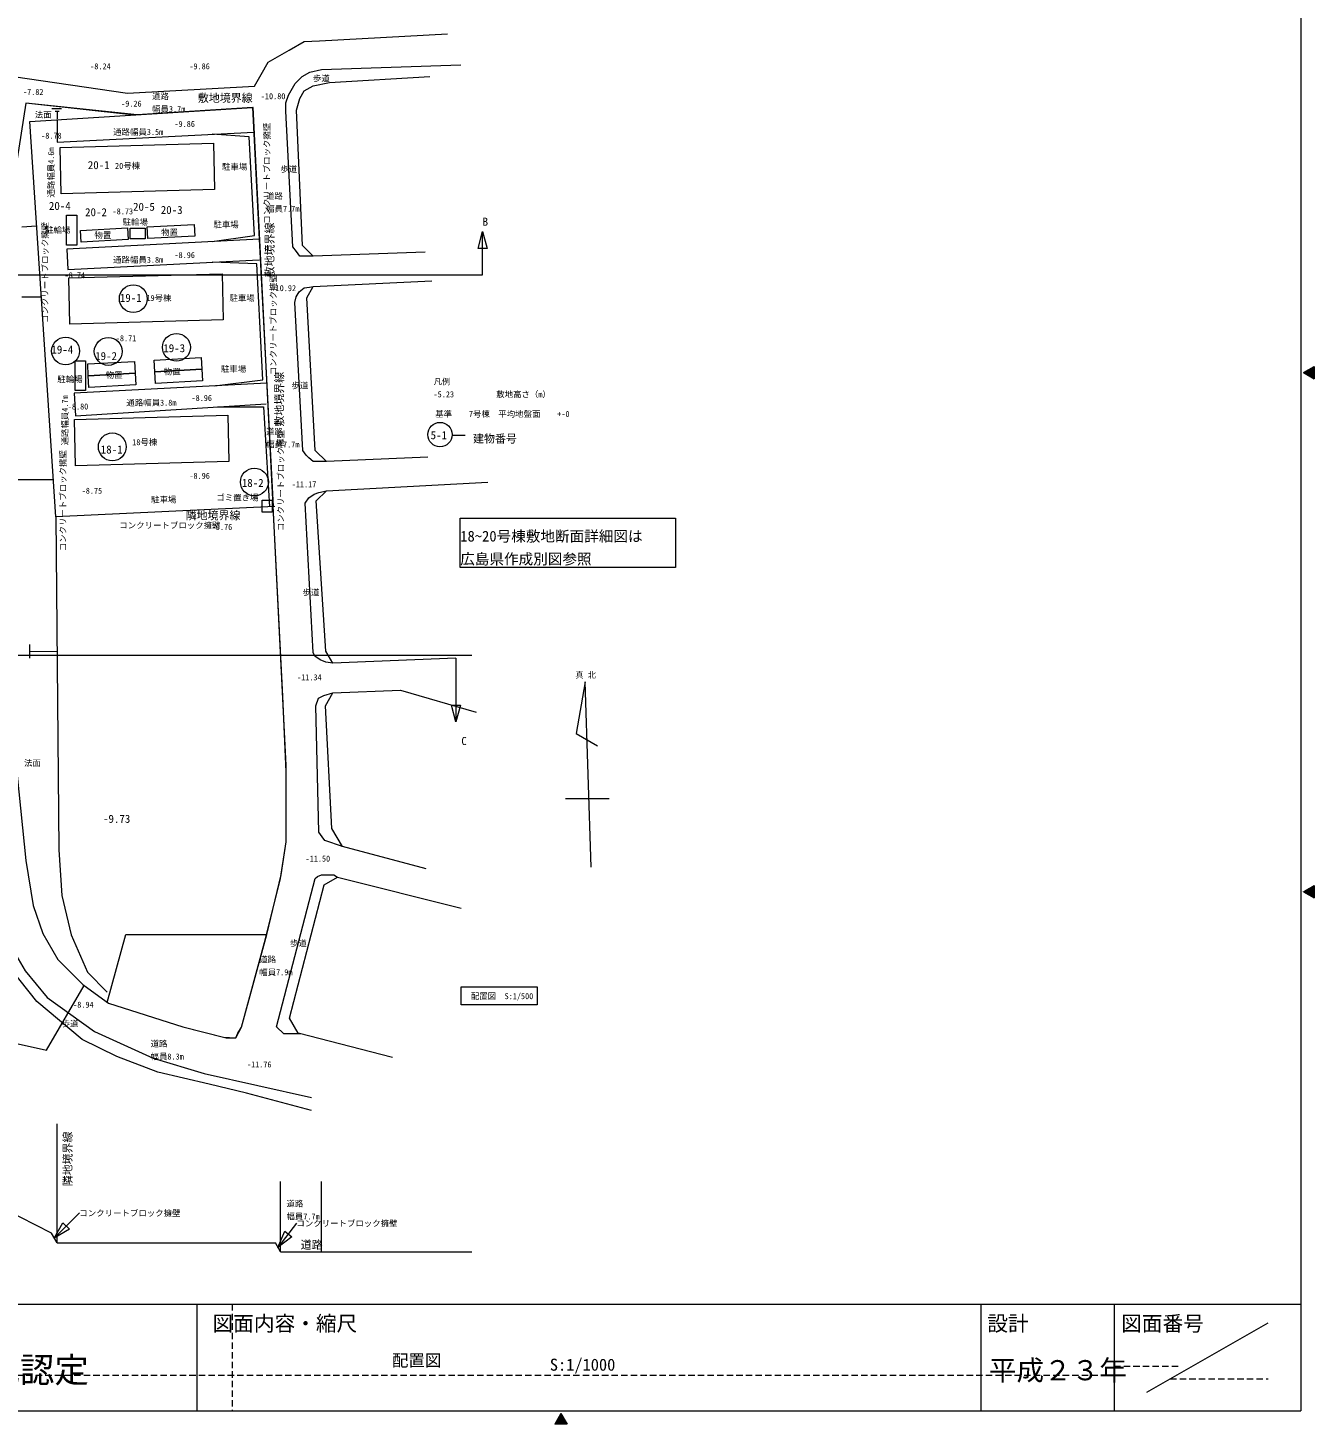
# Model space of a CAD drawing. Units: millimetres, scale not verified, with parts at other scales. Extents: x -309732 to 250332, y -218215 to 176215.
# Drawn here: x 9106 to 250332, y -218215 to 43649 of the extents above; entities that cross this region are included whole.
import ezdxf
from ezdxf.enums import TextEntityAlignment as Align

# ---------------------------------------------------------------- set-up
doc = ezdxf.new("R2010")
doc.units = ezdxf.units.MM
doc.header["$LTSCALE"] = 1000
doc.linetypes.add('DASHED1', pattern=[1.8, 1.2, -0.6])
for name, color, linetype, lineweight in [('0-1__0-0_', 5, 'Continuous', 9), ('0-3_ADD_LINE', 134, 'DASHED1', 9), ('0-4_一般', 7, 'Continuous', 9), ('0-5_寸法', 7, 'Continuous', 9)]:
    doc.layers.add(name, color=color, linetype=linetype, lineweight=lineweight)
doc.styles.add('ＭＳ ゴシック', font='')
doc.styles.get('ＭＳ ゴシック').set_extended_font_data('MS Gothic')

msp = doc.modelspace()

# ---------------------------------------------------------------- linework, layer by layer
at = {"layer": '0-1__0-0_'}
for p, q in [((247832, 173715), (247832, -215715)), ((248332, -21000), (250332, -19845)), ((248430, -21057), (248699, -20788)), ((248520, -21109), (249034, -20594)), ((248610, -21160), (249369, -20401)), ((248699, -21212), (249703, -20208)), ((248789, -21264), (250038, -20015)), ((248878, -21316), (250332, -19862)), ((248968, -21368), (250332, -20004)), ((249058, -21419), (250332, -20145)), ((249148, -21471), (250332, -20287)), ((249237, -21523), (250332, -20428)), ((249327, -21574), (250332, -20570)), ((249416, -21626), (250332, -20711)), ((249506, -21678), (250332, -20852)), ((250332, -19845), (250332, -22155)), ((248332, -21000), (250332, -22155)), ((248341, -21005), (248365, -20981)), ((249596, -21730), (250332, -20994)), ((249685, -21782), (250332, -21135)), ((249775, -21833), (250332, -21277)), ((249865, -21885), (250332, -21418)), ((249954, -21937), (250332, -21560)), ((250044, -21989), (250332, -21701)), ((250134, -22040), (250332, -21842)), ((250223, -22092), (250332, -21984)), ((250313, -22144), (250332, -22125)), ((248332, -118357), (250332, -117203)), ((248610, -118518), (249369, -117759)), ((248699, -118570), (249703, -117566)), ((248789, -118621), (250038, -117372)), ((248878, -118673), (250332, -117220)), ((248968, -118725), (250332, -117361)), ((249058, -118777), (250332, -117503)), ((249148, -118828), (250332, -117644)), ((249237, -118880), (250332, -117786)), ((250332, -117203), (250332, -119512)), ((248332, -118357), (250332, -119512)), ((248341, -118362), (248365, -118338)), ((248430, -118414), (248699, -118145)), ((248520, -118466), (249034, -117952)), ((249327, -118932), (250332, -117927)), ((249416, -118984), (250332, -118068)), ((249506, -119035), (250332, -118210)), ((249596, -119087), (250332, -118351)), ((249685, -119139), (250332, -118493)), ((249775, -119191), (250332, -118634)), ((249865, -119242), (250332, -118776)), ((249954, -119294), (250332, -118917)), ((250044, -119346), (250332, -119058)), ((250134, -119398), (250332, -119200)), ((250223, -119450), (250332, -119341)), ((250313, -119501), (250332, -119483)), ((-307232, -195715), (247832, -195715)), ((40768, -195715), (40768, -215715)), ((187832, -195715), (187832, -215715)), ((212832, -195715), (212832, -215715)), ((-307232, -215715), (247832, -215715)), ((109066, -216215), (107911, -218215)), ((108440, -217300), (109355, -218215)), ((108491, -217210), (109496, -218215)), ((108543, -217120), (109638, -218215)), ((108595, -217031), (109779, -218215)), ((108647, -216941), (109920, -218215)), ((108698, -216851), (110062, -218215)), ((108750, -216762), (110203, -218215)), ((108802, -216672), (110051, -217921)), ((108854, -216582), (109858, -217586)), ((108905, -216493), (109664, -217252)), ((108957, -216403), (109471, -216917)), ((109009, -216313), (109278, -216582)), ((109061, -216224), (109085, -216248)), ((109066, -216215), (110221, -218215)), ((110221, -218215), (107911, -218215)), ((107922, -218196), (107941, -218215)), ((107974, -218106), (108082, -218215)), ((108026, -218017), (108224, -218215)), ((108077, -217927), (108365, -218215)), ((108129, -217838), (108506, -218215)), ((108181, -217748), (108648, -218215)), ((108232, -217658), (108789, -218215)), ((108284, -217568), (108931, -218215)), ((108336, -217479), (109072, -218215)), ((108388, -217389), (109213, -218215))]:
    msp.add_line(p, q, dxfattribs=at)
at = {"layer": '0-1__0-0_', "color": 7}
for p, q in [((10768, -195715), (25768, -195715)), ((218957, -212215), (241707, -199215))]:
    msp.add_line(p, q, dxfattribs=at)
at = {"layer": '0-3_ADD_LINE'}
for p, q in [((47435, -195715), (47435, -215715)), ((-117232, -209048), (212832, -209048)), ((212832, -207381), (224920, -207381)), ((223332, -209715), (241707, -209715))]:
    msp.add_line(p, q, dxfattribs=at)
at = {"layer": '0-4_一般'}
for p, q in [((13575, 28533), (15388, 28533)), ((14188, 28020), (14938, 28020)), ((14563, 28020), (14563, 26620)), ((7988, 6320), (10733, 6501)), ((94388, -2646), (94388, 5473)), ((-178612, -2646), (94388, -2646)), ((7988, -6780), (11610, -6780)), ((88688, -32727), (91088, -32727)), ((7188, -41080), (13876, -41080)), ((9388, -71980), (9388, -74580)), ((9388, -73280), (14560, -73234)), ((-175612, -73988), (92388, -73988)), ((89388, -74580), (89388, -86527)), ((114723, -113791), (113623, -78991)), ((109914, -100864), (118114, -100864)), ((14560, -184227), (14560, -161927)), ((56498, -185927), (56498, -172727)), ((64198, -185927), (64198, -172727)), ((18749, -178607), (14040, -183327)), ((59457, -180527), (56008, -185077)), ((14560, -184227), (55517, -184227)), ((56498, -185927), (55517, -184227)), ((56498, -185927), (92388, -185927))]:
    msp.add_line(p, q, dxfattribs=at)
for points in [[(51588, 32720), (52858, 34920), (54186, 37220), (58088, 39473), (60888, 41089), (63788, 41248), (87788, 42559)], [(62600, 820), (61388, 820), (60088, 820), (59488, 1720), (58788, 2620), (57488, 28020), (57488, 29620), (57988, 31020), (59258, 33220), (60558, 34520), (61988, 35345), (64188, 35820), (90288, 36720)], [(-2012, -23980), (6388, 34520), (27788, 31420), (51588, 32720)], [(83588, 1620), (62600, 820), (60588, 2832), (59488, 28220), (60088, 30420), (60896, 31820), (62600, 32804), (65688, 33420), (84488, 34520)], [(-4010, -144380), (12588, -148112), (19624, -135925), (24188, -139280), (38188, -143680), (45788, -145650), (48088, -145780), (49188, -143780), (53886, -126380), (56590, -115227), (57565, -108980), (57565, -94627), (51323, 28724), (29088, 27273), (8688, 29520)], [(51238, 28720), (29588, 27373), (8688, 29520), (288, -24280)], [(55388, -46130), (14338, -48080), (9438, 26120), (51238, 28720), (52488, 4020), (55088, -46144)], [(14588, 26440), (14588, 22220), (51472, 24086)], [(43688, 3564), (51588, 4720), (50629, 23220), (43688, 23693)], [(52488, 4020), (16388, 2149), (16586, -1680), (52488, 181)], [(44088, -23488), (53188, -22380), (52058, -580), (43688, -275)], [(65088, -37680), (63388, -37680), (62588, -37680), (61788, -36980), (61288, -36480), (60688, -35580), (59188, -7880), (59388, -6780), (59988, -5880), (60888, -5080), (61888, -4980), (62600, -4880)], [(84088, -36880), (65088, -37680), (62988, -35580), (61388, -6980), (62600, -4880), (84888, -3780)], [(53887, -22980), (17788, -24851), (18007, -29080), (53788, -26880)], [(366, -23780), (366, -31680), (3788, -64680), (8688, -112480), (10088, -120980), (11888, -126180), (14717, -131080), (19388, -135751), (24188, -139280), (38188, -143680), (46288, -145780), (48088, -145780), (48488, -144880), (49188, -143780), (53688, -127180), (56488, -115880), (57565, -108980), (57565, -102480), (57565, -95880), (56888, -81680), (55088, -46144)], [(44688, -27440), (53288, -27440), (54440, -46175)], [(-126112, -30080), (-20212, -30080), (-14912, -31680), (-11912, -33412), (-8512, -36280), (-6212, -39280), (-5212, -41780), (-4512, -43780), (-4112, -48780), (2488, -111680), (3388, -117980), (4388, -124480), (5988, -128680), (8586, -133180), (12688, -138180), (21588, -144580), (32588, -149580), (42188, -152480), (62288, -156980)], [(62288, -159380), (50088, -156180), (43088, -154480), (33488, -152180), (25788, -149280), (19288, -146080), (10788, -138980), (5988, -132880), (3788, -127980), (1788, -122780), (988, -117180), (-312, -104880), (-5812, -52380), (-6362, -46580), (-7012, -43080), (-8212, -40080), (-9712, -37930), (-11262, -36380), (-12562, -35080), (-15262, -33521), (-18162, -32580), (-19912, -32230), (-124612, -32230)], [(89388, -74580), (66274, -75480), (64988, -73253), (63188, -45080), (65088, -43180), (95388, -41580)], [(66274, -75480), (64988, -75280), (63888, -74880), (62888, -74180), (62588, -73480), (61088, -45480), (61788, -44480), (62788, -43780), (63688, -43480), (65088, -43180)], [(14338, -48080), (14888, -110480), (15456, -119080), (17188, -126480), (20288, -133480), (23988, -137180)], [(68088, -109880), (64788, -108780), (64288, -108080), (63688, -107180), (63088, -83480), (63588, -82080), (64588, -81580), (66274, -81080)], [(83788, -114080), (68088, -109880), (66125, -106480), (64888, -83480), (66274, -81080), (78988, -80580), (93188, -84680)], [(113623, -78991), (111914, -88664), (115914, -90973)], [(60288, -145010), (57088, -145010), (55758, -143680), (62983, -115880), (63388, -115480), (64188, -115180), (64988, -115180), (66488, -115180), (67188, -115637)], [(-154812, -117080), (-156948, -126580), (-100812, -138180), (-18612, -146580), (-6812, -149233), (-4010, -144380), (12588, -148112), (15559, -142966)], [(77488, -149480), (59788, -144880), (58171, -142080), (64688, -117080), (67188, -115637), (90388, -121480)], [(23988, -139133), (27488, -126380), (41988, -126380), (53886, -126380)], [(14560, -184227), (13520, -182427), (4742, -177927)]]:
    msp.add_lwpolyline(points, dxfattribs=at)
for points in [[(15132, 21248), (43882, 22025), (44116, 13338), (15367, 12561)], [(16348, 8520), (18288, 8520), (18288, 2920), (16348, 2920)], [(18984, 5678), (27772, 6144), (27888, 3947), (19100, 3482)], [(28288, 6060), (31088, 6060), (31088, 4120), (28288, 4120)], [(31484, 6341), (40272, 6806), (40388, 4609), (31600, 4144)], [(16760, -3224), (45509, -2447), (45744, -11133), (16995, -11910)], [(32811, -18646), (41599, -18180), (41715, -20377), (32928, -20843)], [(17988, -18780), (19928, -18780), (19928, -24380), (17988, -24380)], [(20311, -19378), (29099, -18912), (29215, -21109), (20428, -21575)], [(32928, -20843), (41715, -20377), (41832, -22574), (33044, -23040)], [(20428, -21575), (29215, -21109), (29332, -23306), (20544, -23772)], [(17822, -29774), (46571, -28997), (46806, -37684), (18056, -38461)], [(53032, -47196), (53032, -44896), (54932, -44896), (54932, -47196)], [(90188, -48327), (130588, -48327), (130588, -57527), (90188, -57527)], [(90388, -136180), (104588, -136180), (104588, -139580), (90388, -139580)]]:
    msp.add_lwpolyline(points, close=True, dxfattribs=at)
for centre, radius in [((28868, -7135), 2611), ((16168, -16951), 2611), ((24168, -17034), 2611), ((36967, -16255), 2611), ((86388, -32627), 2289), ((24928, -34927), 2611), ((51596, -41527), 2611)]:
    msp.add_circle(centre, radius, dxfattribs=at)
at = {"layer": '0-5_寸法'}
for points in [[(93537, 2298), (94388, 5473), (95239, 2298)], [(90239, -83352), (89388, -86527), (88537, -83352)], [(16887, -181683), (14040, -183327), (15684, -180480)], [(58633, -183098), (56008, -185077), (57292, -182051)]]:
    msp.add_lwpolyline(points, close=True, dxfattribs=at)

# ---------------------------------------------------------------- texts
at = {"layer": '0-1__0-0_', "color": 7, "style": 'ＭＳ ゴシック'}
for s, height, p in [('図面内容・縮尺', 2843, (43724, -201622)), ('設計', 2843, (189056, -201622)), ('図面番号', 2843, (214150, -201622)), ('県営引野住宅一団地認定', 4739, (-50565, -211840)), ('平成２３年', 3791, (189347, -211148))]:
    msp.add_text(s, height=height, dxfattribs=at).set_placement(p, align=Align.BOTTOM_LEFT)
at = {"layer": '0-4_一般', "style": 'ＭＳ ゴシック'}
for s, height, p in [('-8.24', 1129, (20788, 35542)), ('-9.86', 1129, (39388, 35542)), ('歩道', 1129, (62557, 33288)), ('-7.82', 1129, (8188, 30742)), ('道路', 1129, (32388, 29929)), ('敷地境界線', 1505, (40988, 29307)), ('-9.26', 1129, (26588, 28542)), ('幅員3.7m', 1129, (32388, 27523)), ('-10.80', 1129, (52788, 29942)), ('法面', 1129, (10400, 26454)), ('-9.86', 1129, (36588, 24742)), ('-8.78', 1129, (11588, 22542)), ('通路幅員3.5m', 1129, (25088, 23229)), ('20-1', 1505, (20335, 16716)), ('20号棟', 1129, (25452, 16869)), ('駐車場', 1129, (45507, 16696)), ('歩道', 1129, (56453, 16269)), ('20-4', 1505, (13041, 9062)), ('20-5', 1505, (28820, 8902)), ('道路', 1129, (53788, 11229)), ('20-2', 1505, (19826, 7889)), ('-8.73', 1129, (24988, 8342)), ('駐輪場', 1129, (26860, 6339)), ('20-3', 1505, (34020, 8302)), ('幅員7.7m', 1129, (53788, 8823)), ('B', 1505, (94388, 6102)), ('駐輪場', 1129, (12320, 4839)), ('物置', 1129, (21588, 3866)), ('物置', 1129, (34088, 4388)), ('駐車場', 1129, (43907, 5869)), ('通路幅員3.8m', 1129, (25088, -744)), ('-8.96', 1129, (36588, 142)), ('-8.74', 1129, (15988, -3658)), ('-10.92', 1129, (54788, -6058)), ('19-1', 1505, (26348, -8183)), ('19号棟', 1129, (31340, -7904)), ('駐車場', 1129, (46907, -7931)), ('-8.71', 1129, (25588, -15458)), ('19-3', 1505, (34494, -17626)), ('19-4', 1505, (13504, -17891)), ('19-2', 1505, (21717, -19101)), ('物置', 1129, (23722, -22373)), ('物置', 1129, (34588, -21728)), ('駐車場', 1129, (45307, -21231)), ('駐輪場', 1129, (14620, -23161)), ('歩道', 1129, (58531, -24331)), ('凡例', 1129, (85188, -23571)), ('通路幅員3.8m', 1129, (27562, -27544)), ('-8.96', 1129, (39788, -26658)), ('-5.23\u3000\u3000\u3000\u3000\u3000敷地高さ（m）', 1129, (85188, -25977)), ('-8.80', 1129, (16588, -28258)), ('基準\u3000\u30007号棟\u3000平均地盤面\u3000\u3000+-0', 1129, (85488, -29658)), ('道路', 1129, (53788, -32971)), ('18号棟', 1129, (28666, -34953)), ('幅員7.7m', 1129, (53788, -35377)), ('5-1', 1505, (84628, -33941)), ('建物番号', 1505, (92588, -34598)), ('建物番号', 1505, (92588, -34598)), ('18-1', 1505, (22766, -36626)), ('-8.96', 1129, (39388, -41258)), ('18-2', 1505, (49220, -42898)), ('-11.17', 1129, (58588, -42858)), ('-8.75', 1129, (19188, -44058)), ('駐車場', 1129, (32207, -45731)), ('ゴミ置き場', 1129, (44447, -45348)), ('隣地境界線', 1505, (38696, -48995)), ('コンクリートブロック擁壁', 1129, (26249, -50558)), ('-9.76', 1129, (43588, -50858)), ('18~20号棟敷地断面詳細図は', 2007, (90188, -53288)), ('広島県作成別図参照', 2007, (90188, -57565)), ('歩道', 1129, (60610, -63131)), ('-11.34', 1129, (59588, -79058)), ('真 北', 1129, (111750, -78615)), ('C', 1505, (90388, -91298)), ('法面', 1129, (8385, -95131)), ('-9.73', 1505, (23188, -105898)), ('-11.50', 1129, (61188, -113058)), ('歩道', 1129, (58251, -128931)), ('道路', 1129, (52488, -131971)), ('幅員7.9m', 1129, (52488, -134377)), ('配置図\u3000S:1/500', 1129, (92188, -138858)), ('-8.94', 1129, (17588, -140458)), ('歩道', 1129, (15426, -144004)), ('道路', 1129, (32103, -147771)), ('幅員8.3m', 1129, (32103, -150177)), ('-11.76', 1129, (50188, -151658)), ('コンクリートブロック擁壁', 1129, (18749, -179558)), ('道路', 1129, (57588, -177771)), ('幅員7.7m', 1129, (57588, -180177)), ('コンクリートブロック擁壁', 1129, (59457, -181478)), ('道路', 1505, (60271, -185795)), ('配置図', 2258, (77388, -208083)), ('S:1/1000', 2258, (106988, -208883))]:
    msp.add_text(s, height=height, dxfattribs=at).set_placement(p, align=Align.BOTTOM_LEFT)
for s, height, p in [('コンクリートブロック擁壁', 1129, (54831, 6907)), ('通路幅員4.6m', 1129, (14351, 11833)), ('コンクリートブロック擁壁', 1129, (13218, -11693)), ('敷地境界線', 1505, (55656, -3127)), ('コンクリートブロック擁壁', 1129, (56031, -21493)), ('敷地境界線', 1505, (57456, -31127)), ('通路幅員4.7m', 1129, (16951, -34667)), ('コンクリートブロック擁壁', 1129, (57431, -50738)), ('コンクリートブロック擁壁', 1129, (16583, -54493)), ('隣地境界線', 1505, (17764, -173618))]:
    msp.add_text(s, height=height, rotation=90, dxfattribs=at).set_placement(p, align=Align.BOTTOM_LEFT)

doc.saveas('drawing.dxf')
